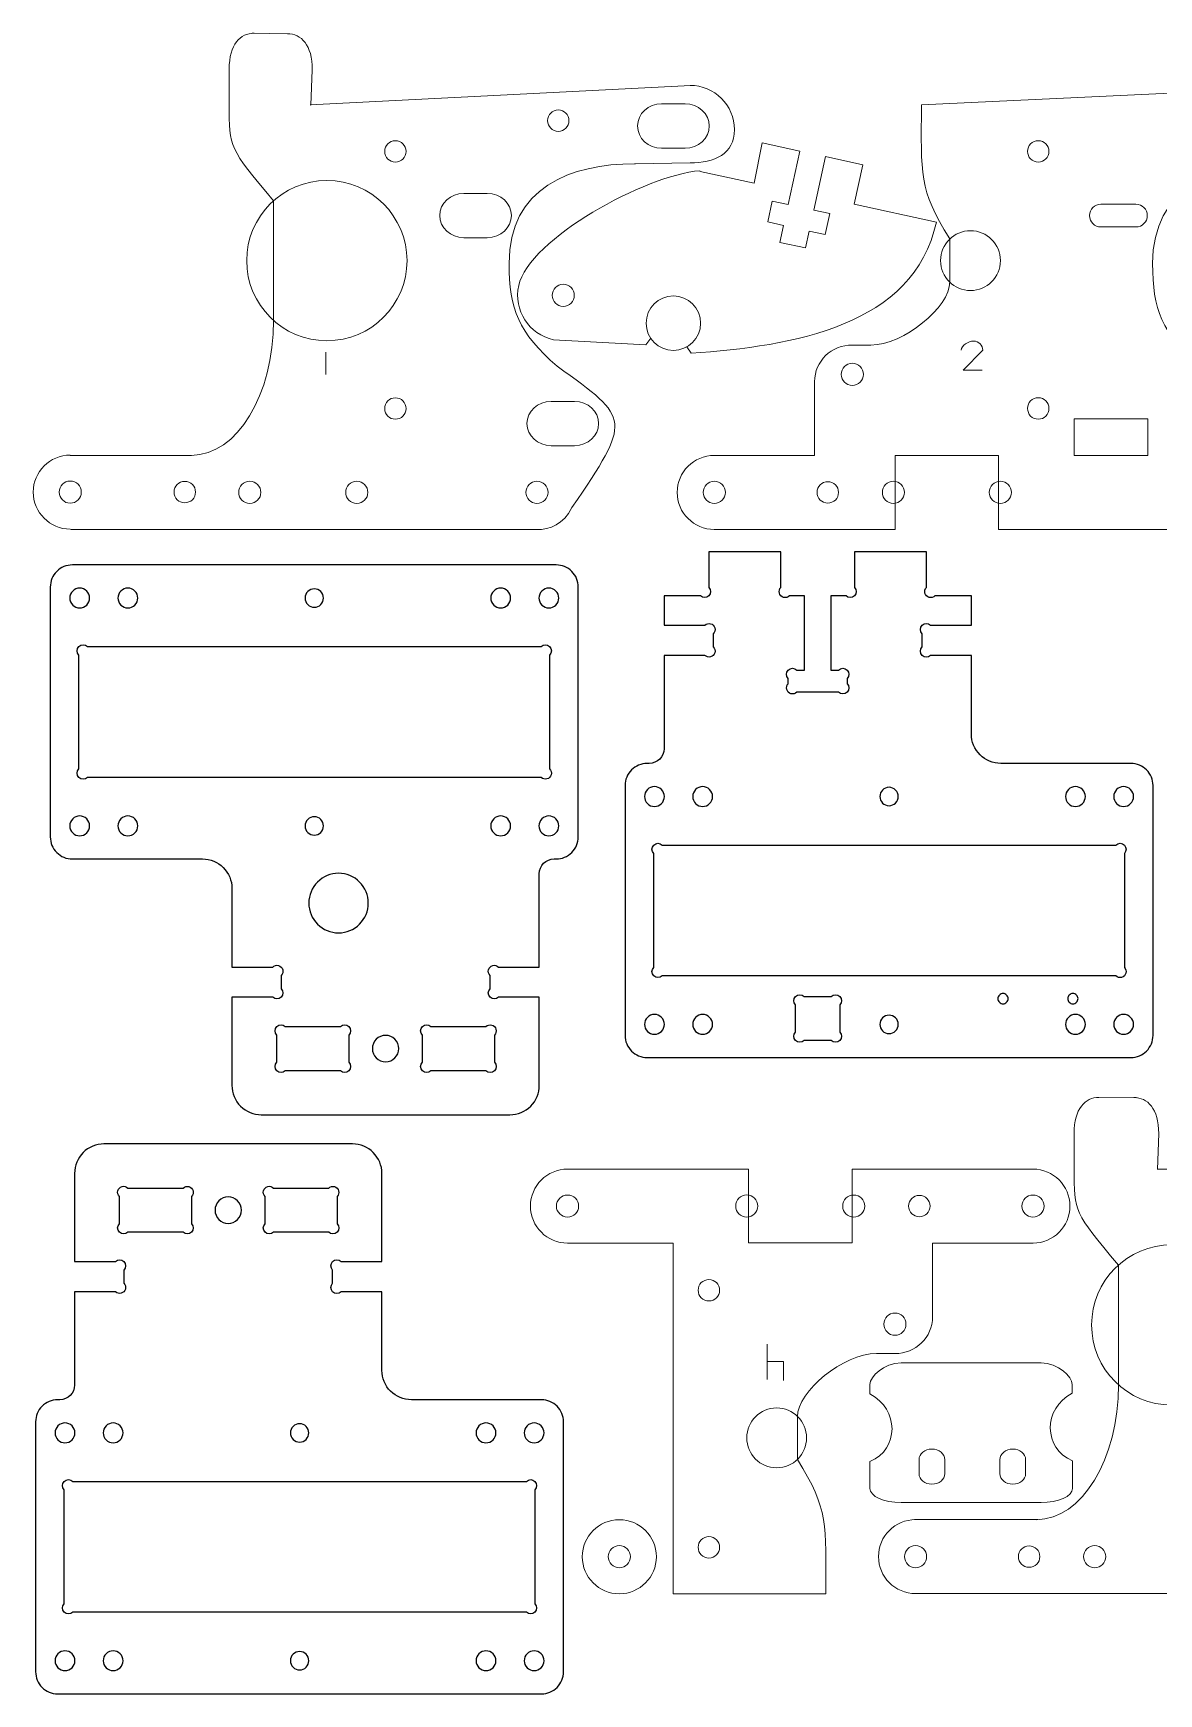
# Model space of a CAD drawing. Header units: inches. Extents: x -63 to 170, y -52 to 174.
# Drawn here: x -62.7 to 90.4, y -52.3 to 173.6 of the extents above; entities that cross this region are included whole.
import ezdxf

# ---------------------------------------------------------------- set-up
doc = ezdxf.new("R2010")
doc.units = ezdxf.units.IN
doc.header["$MEASUREMENT"] = 0
doc.layers.add('LAYER_1', color=18, linetype='Continuous')

# ---------------------------------------------------------------- blocks, each defined once
blk = doc.blocks.new('block 8')
at = {"color": 7, "lineweight": 9, "true_color": 0xffffff}
blk.add_open_spline([(9.42, 136.47), (8.59, 136.47), (7.92, 137.15), (7.92, 137.98), (7.92, 138.81), (8.59, 139.49), (9.42, 139.49), (10.26, 139.49), (10.93, 138.81), (10.93, 137.98), (10.93, 137.15), (10.26, 136.47), (9.42, 136.47)], degree=3, knots=[0, 0, 0, 0, 1, 1, 1, 2, 2, 2, 3, 3, 3, 4, 4, 4, 4], dxfattribs=at)
blk = doc.blocks.new('block 9')
at = {"color": 7, "lineweight": 9, "true_color": 0xffffff}
blk.add_open_spline([(28.1, 134.19), (28.1, 136.23), (26.44, 137.89), (24.4, 137.89), (22.36, 137.89), (20.7, 136.23), (20.7, 134.19), (20.7, 132.15), (22.36, 130.49), (24.4, 130.49), (26.44, 130.49), (28.1, 132.15), (28.1, 134.19)], degree=3, knots=[0, 0, 0, 0, 1, 1, 1, 2, 2, 2, 3, 3, 3, 4, 4, 4, 4], dxfattribs=at)
blk = doc.blocks.new('block 10')
at = {"color": 7, "lineweight": 9, "true_color": 0xffffff}
blk.add_open_spline([(26.24, 130.98), (26.24, 130.98), (26.81, 130.1), (26.81, 130.1), (40.71, 131.06), (57.1, 133.82), (60.17, 147.95), (60.17, 147.95), (49.01, 150.37), (49.01, 150.37), (49.01, 150.37), (50.18, 155.74), (50.18, 155.74), (50.18, 155.74), (45.08, 156.85), (45.08, 156.85), (45.08, 156.85), (43.5, 149.58), (43.5, 149.58), (43.5, 149.58), (45.67, 149.11), (45.67, 149.11), (45.67, 149.11), (45.05, 146.26), (45.05, 146.26), (45.05, 146.26), (42.88, 146.73), (42.88, 146.73), (42.88, 146.73), (42.38, 144.43), (42.38, 144.43), (42.38, 144.43), (38.9, 145.19), (38.9, 145.19), (38.9, 145.19), (39.4, 147.48), (39.4, 147.48), (39.4, 147.48), (37.23, 147.96), (37.23, 147.96), (37.23, 147.96), (37.85, 150.81), (37.85, 150.81), (37.85, 150.81), (40.02, 150.34), (40.02, 150.34), (40.02, 150.34), (41.6, 157.6), (41.6, 157.6), (41.6, 157.6), (36.5, 158.71), (36.5, 158.71), (36.5, 158.71), (35.38, 153.26), (35.38, 153.26), (35.38, 153.26), (28.05, 154.84), (28.05, 154.84), (28.05, 154.84), (28, 154.93), (28, 154.93), (20.65, 154.34), (4.76, 145.67), (3.37, 139.3), (2.64, 135.96), (4.76, 132.66), (8.11, 131.93), (8.11, 131.93), (20.67, 131.24), (20.67, 131.24), (20.67, 131.24), (21.32, 132.15), (21.32, 132.15)], degree=3, knots=[0, 0, 0, 0, 1, 1, 1, 2, 2, 2, 3, 3, 3, 4, 4, 4, 5, 5, 5, 6, 6, 6, 7, 7, 7, 8, 8, 8, 9, 9, 9, 10, 10, 10, 11, 11, 11, 12, 12, 12, 13, 13, 13, 14, 14, 14, 15, 15, 15, 16, 16, 16, 17, 17, 17, 18, 18, 18, 19, 19, 19, 20, 20, 20, 21, 21, 21, 22, 22, 22, 23, 23, 23, 24, 24, 24, 24], dxfattribs=at)
blk = doc.blocks.new('block 14')
at = {"color": 7, "lineweight": 9, "true_color": 0xffffff}
blk.add_open_spline([(212.14, 157.35), (211.31, 157.35), (210.64, 158.02), (210.64, 158.86), (210.64, 159.69), (211.31, 160.36), (212.14, 160.36), (212.98, 160.36), (213.65, 159.69), (213.65, 158.86), (213.65, 158.02), (212.98, 157.35), (212.14, 157.35)], degree=3, knots=[0, 0, 0, 0, 1, 1, 1, 2, 2, 2, 3, 3, 3, 4, 4, 4, 4], dxfattribs=at)
blk = doc.blocks.new('block 15')
at = {"color": 7, "lineweight": 9, "true_color": 0xffffff}
blk.add_open_spline([(238.02, 158.86), (238.02, 159.69), (237.34, 160.36), (236.51, 160.36), (235.68, 160.36), (235, 159.69), (235, 158.86), (235, 158.02), (235.68, 157.35), (236.51, 157.35), (237.34, 157.35), (238.02, 158.02), (238.02, 158.86)], degree=3, knots=[0, 0, 0, 0, 1, 1, 1, 2, 2, 2, 3, 3, 3, 4, 4, 4, 4], dxfattribs=at)
blk = doc.blocks.new('block 16')
at = {"color": 7, "lineweight": 9, "true_color": 0xffffff}
blk.add_open_spline([(174.73, 158.86), (174.73, 159.69), (174.05, 160.36), (173.22, 160.36), (172.39, 160.36), (171.71, 159.69), (171.71, 158.86), (171.71, 158.02), (172.39, 157.35), (173.22, 157.35), (174.05, 157.35), (174.73, 158.02), (174.73, 158.86)], degree=3, knots=[0, 0, 0, 0, 1, 1, 1, 2, 2, 2, 3, 3, 3, 4, 4, 4, 4], dxfattribs=at)
blk = doc.blocks.new('block 17')
at = {"color": 7, "lineweight": 9, "true_color": 0xffffff}
blk.add_open_spline([(219.24, 142.8), (219.24, 143.63), (218.57, 144.31), (217.74, 144.31), (216.91, 144.31), (216.23, 143.63), (216.23, 142.8), (216.23, 141.97), (216.91, 141.29), (217.74, 141.29), (218.57, 141.29), (219.24, 141.97), (219.24, 142.8)], degree=3, knots=[0, 0, 0, 0, 1, 1, 1, 2, 2, 2, 3, 3, 3, 4, 4, 4, 4], dxfattribs=at)
blk = doc.blocks.new('block 18')
at = {"color": 7, "lineweight": 9, "true_color": 0xffffff}
blk.add_open_spline([(193.9, 147.41), (193.9, 148.22), (193.25, 148.87), (192.44, 148.87), (191.64, 148.87), (190.98, 148.22), (190.98, 147.41), (190.98, 146.61), (191.64, 145.96), (192.44, 145.96), (193.25, 145.96), (193.9, 146.61), (193.9, 147.41)], degree=3, knots=[0, 0, 0, 0, 1, 1, 1, 2, 2, 2, 3, 3, 3, 4, 4, 4, 4], dxfattribs=at)
blk = doc.blocks.new('block 19')
at = {"color": 7, "lineweight": 9, "true_color": 0xffffff}
blk.add_open_spline([(193.9, 112.44), (193.9, 113.24), (193.25, 113.89), (192.44, 113.89), (191.64, 113.89), (190.98, 113.24), (190.98, 112.44), (190.98, 111.63), (191.64, 110.98), (192.44, 110.98), (193.25, 110.98), (193.9, 111.63), (193.9, 112.44)], degree=3, knots=[0, 0, 0, 0, 1, 1, 1, 2, 2, 2, 3, 3, 3, 4, 4, 4, 4], dxfattribs=at)
blk = doc.blocks.new('block 20')
at = {"color": 7, "lineweight": 9, "true_color": 0xffffff}
blk.add_open_spline([(199.1, 158.86), (199.1, 159.69), (198.43, 160.37), (197.6, 160.37), (196.76, 160.37), (196.09, 159.69), (196.09, 158.86), (196.09, 158.03), (196.76, 157.35), (197.6, 157.35), (198.43, 157.35), (199.1, 158.03), (199.1, 158.86)], degree=3, knots=[0, 0, 0, 0, 1, 1, 1, 2, 2, 2, 3, 3, 3, 4, 4, 4, 4], dxfattribs=at)
blk = doc.blocks.new('block 21')
at = {"color": 7, "lineweight": 9, "true_color": 0xffffff}
blk.add_open_spline([(222.52, 158.86), (222.52, 159.66), (221.87, 160.31), (221.06, 160.31), (220.26, 160.31), (219.61, 159.66), (219.61, 158.86), (219.61, 158.05), (220.26, 157.4), (221.06, 157.4), (221.87, 157.4), (222.52, 158.05), (222.52, 158.86)], degree=3, knots=[0, 0, 0, 0, 1, 1, 1, 2, 2, 2, 3, 3, 3, 4, 4, 4, 4], dxfattribs=at)
blk = doc.blocks.new('block 22')
at = {"color": 7, "lineweight": 9, "true_color": 0xffffff}
blk.add_open_spline([(205.73, 127.33), (205.73, 129.58), (203.91, 131.4), (201.66, 131.4), (199.41, 131.4), (197.59, 129.58), (197.59, 127.33), (197.59, 125.08), (199.41, 123.26), (201.66, 123.26), (203.91, 123.26), (205.73, 125.08), (205.73, 127.33)], degree=3, knots=[0, 0, 0, 0, 1, 1, 1, 2, 2, 2, 3, 3, 3, 4, 4, 4, 4], dxfattribs=at)
blk = doc.blocks.new('block 23')
at = {"color": 7, "lineweight": 9, "true_color": 0xffffff}
blk.add_lwpolyline([(202.59, 135.14), (202.59, 137.72)], dxfattribs=at)
blk = doc.blocks.new('block 24')
at = {"color": 7, "lineweight": 9, "true_color": 0xffffff}
blk.add_lwpolyline([(202.59, 137.72), (200.35, 137.72)], dxfattribs=at)
blk = doc.blocks.new('block 25')
at = {"color": 7, "lineweight": 9, "true_color": 0xffffff}
blk.add_lwpolyline([(200.35, 135.26), (200.35, 140.08)], dxfattribs=at)
blk = doc.blocks.new('block 26')
at = {"color": 7, "lineweight": 9, "true_color": 0xffffff}
blk.add_open_spline([(208.34, 106.13), (208.34, 115.6), (208.76, 117.55), (204.47, 124.38), (204.47, 124.38), (204.47, 130.21), (204.47, 130.21), (204.47, 133.65), (210.75, 138.8), (215.22, 138.8), (215.22, 138.8), (217.74, 138.8), (217.74, 138.8), (220.57, 138.8), (222.86, 140.97), (222.86, 143.8), (222.86, 143.8), (222.86, 143.8), (222.86, 143.8), (222.86, 143.8), (222.86, 153.83), (222.86, 153.83), (222.86, 153.83), (236.52, 153.83), (236.52, 153.83), (236.52, 153.83), (236.51, 153.82), (236.51, 153.82), (239.29, 153.82), (241.54, 156.08), (241.54, 158.86), (241.54, 161.64), (239.29, 163.89), (236.51, 163.89), (236.51, 163.89), (236.51, 163.9), (236.51, 163.9), (236.51, 163.9), (236.51, 163.9), (236.51, 163.9), (236.51, 163.9), (211.91, 163.9), (211.91, 163.9), (211.91, 163.9), (211.91, 153.86), (211.91, 153.86), (211.91, 153.86), (197.84, 153.86), (197.84, 153.86), (197.84, 153.86), (197.84, 163.9), (197.84, 163.9), (197.84, 163.9), (197.84, 163.89), (197.84, 163.89), (197.84, 163.89), (173.22, 163.89), (173.22, 163.89), (173.22, 163.89), (173.17, 163.9), (173.17, 163.9), (173.17, 163.9), (173.22, 163.89), (173.22, 163.89), (170.44, 163.89), (168.18, 161.64), (168.18, 158.86), (168.18, 156.08), (170.44, 153.82), (173.22, 153.82), (173.22, 153.82), (173.22, 153.83), (173.22, 153.83), (173.22, 153.83), (187.6, 153.83), (187.6, 153.83), (187.6, 153.83), (187.6, 106.13), (187.6, 106.13), (187.6, 106.13), (203.27, 106.13), (203.27, 106.13), (203.27, 106.13), (208.34, 106.13), (208.34, 106.13)], degree=3, knots=[0, 0, 0, 0, 1, 1, 1, 2, 2, 2, 3, 3, 3, 4, 4, 4, 5, 5, 5, 6, 6, 6, 7, 7, 7, 8, 8, 8, 9, 9, 9, 10, 10, 10, 11, 11, 11, 12, 12, 12, 13, 13, 13, 14, 14, 14, 15, 15, 15, 16, 16, 16, 17, 17, 17, 18, 18, 18, 19, 19, 19, 20, 20, 20, 21, 21, 21, 22, 22, 22, 23, 23, 23, 24, 24, 24, 25, 25, 25, 26, 26, 26, 27, 27, 27, 28, 28, 28, 28], dxfattribs=at)
blk = doc.blocks.new('block 27')
at = {"color": 7, "lineweight": 9, "true_color": 0xffffff}
blk.add_open_spline([(224.52, 122.47), (224.52, 121.67), (223.74, 121.03), (222.77, 121.03), (221.8, 121.03), (221.02, 121.67), (221.02, 122.47), (221.02, 122.47), (221.02, 124.36), (221.02, 124.36), (221.02, 125.16), (221.8, 125.8), (222.77, 125.8), (223.74, 125.8), (224.52, 125.16), (224.52, 124.36), (224.52, 124.36), (224.52, 122.47), (224.52, 122.47)], degree=3, knots=[0, 0, 0, 0, 1, 1, 1, 2, 2, 2, 3, 3, 3, 4, 4, 4, 5, 5, 5, 6, 6, 6, 6], dxfattribs=at)
blk = doc.blocks.new('block 28')
at = {"color": 7, "lineweight": 9, "true_color": 0xffffff}
blk.add_open_spline([(235.52, 124.36), (235.52, 125.16), (234.74, 125.8), (233.77, 125.8), (232.8, 125.8), (232.02, 125.16), (232.02, 124.36), (232.02, 124.36), (232.02, 122.47), (232.02, 122.47), (232.02, 121.67), (232.8, 121.03), (233.77, 121.03), (234.74, 121.03), (235.52, 121.67), (235.52, 122.47), (235.52, 122.47), (235.52, 124.36), (235.52, 124.36)], degree=3, knots=[0, 0, 0, 0, 1, 1, 1, 2, 2, 2, 3, 3, 3, 4, 4, 4, 5, 5, 5, 6, 6, 6, 6], dxfattribs=at)
blk = doc.blocks.new('block 29')
at = {"color": 7, "lineweight": 9, "true_color": 0xffffff}
blk.add_open_spline([(214.34, 134.6), (214.34, 134.6), (214.34, 133.32), (214.34, 133.32), (218.34, 131.2), (218.35, 125.78), (214.34, 124.11), (214.34, 124.11), (214.34, 120.45), (214.34, 120.45), (214.34, 119.39), (216.24, 118.52), (218.58, 118.52), (218.58, 118.52), (237.61, 118.52), (237.61, 118.52), (239.95, 118.52), (241.9, 119.39), (241.9, 120.45), (241.9, 120.45), (241.9, 124.2), (241.9, 124.2), (237.89, 125.87), (237.85, 131.3), (241.84, 133.41), (241.84, 133.41), (241.84, 134.6), (241.84, 134.6), (241.84, 135.66), (239.95, 137.52), (237.61, 137.52), (237.61, 137.52), (218.58, 137.52), (218.58, 137.52), (216.24, 137.52), (214.34, 135.66), (214.34, 134.6)], degree=3, knots=[0, 0, 0, 0, 1, 1, 1, 2, 2, 2, 3, 3, 3, 4, 4, 4, 5, 5, 5, 6, 6, 6, 7, 7, 7, 8, 8, 8, 9, 9, 9, 10, 10, 10, 11, 11, 11, 12, 12, 12, 12], dxfattribs=at)
blk = doc.blocks.new('block 38')
at = {"color": 7, "lineweight": 9, "true_color": 0xffffff}
blk.add_open_spline([(180.27, 109.66), (179.43, 109.66), (178.76, 110.34), (178.76, 111.17), (178.76, 112), (179.43, 112.68), (180.27, 112.68), (181.1, 112.68), (181.77, 112), (181.77, 111.17), (181.77, 110.34), (181.1, 109.66), (180.27, 109.66)], degree=3, knots=[0, 0, 0, 0, 1, 1, 1, 2, 2, 2, 3, 3, 3, 4, 4, 4, 4], dxfattribs=at)
blk = doc.blocks.new('block 39')
at = {"color": 7, "lineweight": 9, "true_color": 0xffffff}
blk.add_open_spline([(185.3, 111.16), (185.3, 113.94), (183.05, 116.19), (180.26, 116.19), (177.48, 116.19), (175.23, 113.94), (175.23, 111.16), (175.23, 108.38), (177.48, 106.12), (180.26, 106.12), (183.05, 106.12), (185.3, 108.38), (185.3, 111.16)], degree=3, knots=[0, 0, 0, 0, 1, 1, 1, 2, 2, 2, 3, 3, 3, 4, 4, 4, 4], dxfattribs=at)
blk = doc.blocks.new('block 47')
at = {"color": 7, "lineweight": 9, "true_color": 0xffffff}
blk.add_open_spline([(64.81, 138.63), (62.56, 138.63), (60.74, 140.45), (60.74, 142.7), (60.74, 144.95), (62.56, 146.77), (64.81, 146.77), (67.05, 146.77), (68.88, 144.95), (68.88, 142.7), (68.88, 140.45), (67.05, 138.63), (64.81, 138.63)], degree=3, knots=[0, 0, 0, 0, 1, 1, 1, 2, 2, 2, 3, 3, 3, 4, 4, 4, 4], dxfattribs=at)
blk = doc.blocks.new('block 49')
at = {"color": 7, "lineweight": 9, "true_color": 0xffffff}
blk.add_open_spline([(88.85, 148.83), (88.85, 149.68), (88.16, 150.37), (87.31, 150.37), (87.31, 150.37), (82.54, 150.37), (82.54, 150.37), (81.69, 150.37), (81.01, 149.68), (81.01, 148.83), (81.01, 147.97), (81.69, 147.28), (82.54, 147.28), (82.54, 147.28), (87.31, 147.28), (87.31, 147.28), (88.16, 147.28), (88.85, 147.97), (88.85, 148.83)], degree=3, knots=[0, 0, 0, 0, 1, 1, 1, 2, 2, 2, 3, 3, 3, 4, 4, 4, 5, 5, 5, 6, 6, 6, 6], dxfattribs=at)
blk = doc.blocks.new('block 51')
at = {"color": 7, "lineweight": 9, "true_color": 0xffffff}
blk.add_open_spline([(55.83, 111.17), (55.83, 112), (55.16, 112.68), (54.32, 112.68), (53.49, 112.68), (52.82, 112), (52.82, 111.17), (52.82, 110.34), (53.49, 109.66), (54.32, 109.66), (55.16, 109.66), (55.83, 110.34), (55.83, 111.17)], degree=3, knots=[0, 0, 0, 0, 1, 1, 1, 2, 2, 2, 3, 3, 3, 4, 4, 4, 4], dxfattribs=at)
blk = doc.blocks.new('block 52')
at = {"color": 7, "lineweight": 9, "true_color": 0xffffff}
blk.add_open_spline([(31.47, 111.17), (31.47, 112), (30.79, 112.68), (29.96, 112.68), (29.13, 112.68), (28.45, 112), (28.45, 111.17), (28.45, 110.34), (29.13, 109.66), (29.96, 109.66), (30.79, 109.66), (31.47, 110.34), (31.47, 111.17)], degree=3, knots=[0, 0, 0, 0, 1, 1, 1, 2, 2, 2, 3, 3, 3, 4, 4, 4, 4], dxfattribs=at)
blk = doc.blocks.new('block 54')
at = {"color": 7, "lineweight": 9, "true_color": 0xffffff}
blk.add_open_spline([(50.24, 127.22), (50.24, 128.06), (49.56, 128.73), (48.73, 128.73), (47.9, 128.73), (47.22, 128.06), (47.22, 127.22), (47.22, 126.39), (47.9, 125.72), (48.73, 125.72), (49.56, 125.72), (50.24, 126.39), (50.24, 127.22)], degree=3, knots=[0, 0, 0, 0, 1, 1, 1, 2, 2, 2, 3, 3, 3, 4, 4, 4, 4], dxfattribs=at)
blk = doc.blocks.new('block 55')
at = {"color": 7, "lineweight": 9, "true_color": 0xffffff}
blk.add_open_spline([(75.47, 122.59), (75.47, 123.39), (74.82, 124.05), (74.01, 124.05), (73.21, 124.05), (72.56, 123.39), (72.56, 122.59), (72.56, 121.78), (73.21, 121.13), (74.01, 121.13), (74.82, 121.13), (75.47, 121.78), (75.47, 122.59)], degree=3, knots=[0, 0, 0, 0, 1, 1, 1, 2, 2, 2, 3, 3, 3, 4, 4, 4, 4], dxfattribs=at)
blk = doc.blocks.new('block 56')
at = {"color": 7, "lineweight": 9, "true_color": 0xffffff}
blk.add_open_spline([(75.47, 157.56), (75.47, 158.37), (74.82, 159.02), (74.01, 159.02), (73.21, 159.02), (72.56, 158.37), (72.56, 157.56), (72.56, 156.76), (73.21, 156.11), (74.01, 156.11), (74.82, 156.11), (75.47, 156.76), (75.47, 157.56)], degree=3, knots=[0, 0, 0, 0, 1, 1, 1, 2, 2, 2, 3, 3, 3, 4, 4, 4, 4], dxfattribs=at)
blk = doc.blocks.new('block 57')
at = {"color": 7, "lineweight": 9, "true_color": 0xffffff}
blk.add_lwpolyline([(88.94, 121.2), (78.89, 121.2), (78.89, 116.18), (88.94, 116.18), (88.94, 121.2)], dxfattribs=at)
blk = doc.blocks.new('block 58')
at = {"color": 7, "lineweight": 9, "true_color": 0xffffff}
blk.add_open_spline([(70.38, 111.17), (70.38, 112), (69.7, 112.68), (68.87, 112.68), (68.04, 112.68), (67.36, 112), (67.36, 111.17), (67.36, 110.34), (68.04, 109.66), (68.87, 109.66), (69.7, 109.66), (70.38, 110.34), (70.38, 111.17)], degree=3, knots=[0, 0, 0, 0, 1, 1, 1, 2, 2, 2, 3, 3, 3, 4, 4, 4, 4], dxfattribs=at)
blk = doc.blocks.new('block 59')
at = {"color": 7, "lineweight": 9, "true_color": 0xffffff}
blk.add_open_spline([(46.86, 111.17), (46.86, 111.97), (46.21, 112.62), (45.41, 112.62), (44.6, 112.62), (43.95, 111.97), (43.95, 111.17), (43.95, 110.36), (44.6, 109.71), (45.41, 109.71), (46.21, 109.71), (46.86, 110.36), (46.86, 111.17)], degree=3, knots=[0, 0, 0, 0, 1, 1, 1, 2, 2, 2, 3, 3, 3, 4, 4, 4, 4], dxfattribs=at)
blk = doc.blocks.new('block 61')
at = {"color": 7, "lineweight": 9, "true_color": 0xffffff}
blk.add_open_spline([(66.48, 130.5), (66.48, 131.19), (65.92, 131.75), (65.23, 131.75), (64.55, 131.75), (63.54, 131.19), (63.54, 130.5)], degree=3, knots=[0, 0, 0, 0, 1, 1, 1, 2, 2, 2, 2], dxfattribs=at)
blk = doc.blocks.new('block 62')
at = {"color": 7, "lineweight": 9, "true_color": 0xffffff}
blk.add_lwpolyline([(66.48, 130.5), (63.8, 127.82)], dxfattribs=at)
blk = doc.blocks.new('block 63')
at = {"color": 7, "lineweight": 9, "true_color": 0xffffff}
blk.add_lwpolyline([(63.8, 127.82), (66.41, 127.82)], dxfattribs=at)
blk = doc.blocks.new('block 64')
at = {"color": 7, "lineweight": 9, "true_color": 0xffffff}
blk.add_open_spline([(98.03, 109.08), (106.12, 121.08), (106.12, 121.08), (96.03, 128.31), (90.81, 132.85), (89.57, 136.1), (89.57, 142.3), (89.57, 152.64), (97.99, 155.86), (106.65, 155.86), (106.65, 155.86), (106.75, 155.86), (106.75, 155.86), (106.75, 155.86), (114.19, 155.99), (114.19, 155.99), (117.52, 155.99), (120.22, 157.18), (120.22, 160.51), (120.22, 163.84), (117.52, 166.54), (114.19, 166.54), (114.19, 166.54), (58.13, 163.9), (58.13, 163.9), (58.13, 154.43), (57.71, 152.47), (62, 145.65), (62, 145.65), (62, 139.81), (62, 139.81), (62, 136.38), (55.72, 131.22), (51.25, 131.22), (51.25, 131.22), (48.73, 131.22), (48.73, 131.22), (45.9, 131.22), (43.61, 129.05), (43.61, 126.22), (43.61, 126.22), (43.61, 116.19), (43.61, 116.19), (43.61, 116.19), (29.57, 116.19), (29.57, 116.19), (29.57, 116.19), (29.96, 116.2), (29.96, 116.2), (27.18, 116.2), (24.92, 113.95), (24.92, 111.17), (24.92, 108.39), (27.18, 106.13), (29.96, 106.13), (29.96, 106.13), (30, 106.12), (30, 106.12), (30, 106.12), (54.56, 106.12), (54.56, 106.12), (54.56, 106.12), (54.56, 116.17), (54.56, 116.17), (54.56, 116.17), (68.62, 116.17), (68.62, 116.17), (68.62, 116.17), (68.62, 106.12), (68.62, 106.12), (68.62, 106.12), (93.28, 106.12), (93.28, 106.12), (95.19, 106.12), (96.87, 106.81), (98.03, 109.08)], degree=3, knots=[0, 0, 0, 0, 1, 1, 1, 2, 2, 2, 3, 3, 3, 4, 4, 4, 5, 5, 5, 6, 6, 6, 7, 7, 7, 8, 8, 8, 9, 9, 9, 10, 10, 10, 11, 11, 11, 12, 12, 12, 13, 13, 13, 14, 14, 14, 15, 15, 15, 16, 16, 16, 17, 17, 17, 18, 18, 18, 19, 19, 19, 20, 20, 20, 21, 21, 21, 22, 22, 22, 23, 23, 23, 24, 24, 24, 25, 25, 25, 25], dxfattribs=at)
blk = doc.blocks.new('block 65')
at = {"color": 7, "lineweight": 9, "true_color": 0xffffff}
blk.add_open_spline([(220.54, 109.67), (219.71, 109.67), (219.04, 110.35), (219.04, 111.18), (219.04, 112.01), (219.71, 112.69), (220.54, 112.69), (221.38, 112.69), (222.05, 112.01), (222.05, 111.18), (222.05, 110.35), (221.38, 109.67), (220.54, 109.67)], degree=3, knots=[0, 0, 0, 0, 1, 1, 1, 2, 2, 2, 3, 3, 3, 4, 4, 4, 4], dxfattribs=at)
blk = doc.blocks.new('block 67')
at = {"color": 7, "lineweight": 9, "true_color": 0xffffff}
blk.add_open_spline([(266.29, 142.7), (266.29, 148.72), (261.41, 153.6), (255.39, 153.6), (249.37, 153.6), (244.49, 148.72), (244.49, 142.7), (244.49, 136.68), (249.37, 131.8), (255.39, 131.8), (261.41, 131.8), (266.29, 136.68), (266.29, 142.7)], degree=3, knots=[0, 0, 0, 0, 1, 1, 1, 2, 2, 2, 3, 3, 3, 4, 4, 4, 4], dxfattribs=at)
blk = doc.blocks.new('block 70')
at = {"color": 7, "lineweight": 9, "true_color": 0xffffff}
blk.add_open_spline([(237.45, 111.18), (237.45, 111.98), (236.79, 112.64), (235.99, 112.64), (235.19, 112.64), (234.53, 111.98), (234.53, 111.18), (234.53, 110.38), (235.19, 109.72), (235.99, 109.72), (236.79, 109.72), (237.45, 110.38), (237.45, 111.18)], degree=3, knots=[0, 0, 0, 0, 1, 1, 1, 2, 2, 2, 3, 3, 3, 4, 4, 4, 4], dxfattribs=at)
blk = doc.blocks.new('block 71')
at = {"color": 7, "lineweight": 9, "true_color": 0xffffff}
blk.add_open_spline([(246.41, 111.17), (246.41, 112), (245.74, 112.68), (244.91, 112.68), (244.08, 112.68), (243.4, 112), (243.4, 111.17), (243.4, 110.34), (244.08, 109.66), (244.91, 109.66), (245.74, 109.66), (246.41, 110.34), (246.41, 111.17)], degree=3, knots=[0, 0, 0, 0, 1, 1, 1, 2, 2, 2, 3, 3, 3, 4, 4, 4, 4], dxfattribs=at)
blk = doc.blocks.new('block 76')
at = {"color": 7, "lineweight": 9, "true_color": 0xffffff}
blk.add_open_spline([(236.99, 116.2), (236.99, 116.2), (237.19, 116.21), (237.19, 116.21), (237.19, 116.21), (220.39, 116.21), (220.39, 116.21), (220.39, 116.21), (220.54, 116.21), (220.54, 116.21), (217.76, 116.21), (215.51, 113.96), (215.51, 111.18), (215.51, 108.4), (217.76, 106.15), (220.54, 106.15), (220.54, 106.15), (220.58, 106.14), (220.58, 106.14), (220.58, 106.14), (283.89, 106.14), (283.89, 106.14), (283.89, 106.14), (283.83, 106.15), (283.83, 106.15), (286.62, 106.15), (288.87, 108.4), (288.87, 111.18), (288.87, 113.96), (286.62, 116.22), (283.83, 116.22), (283.83, 116.22), (283.74, 116.21), (283.74, 116.21), (283.74, 116.21), (280.74, 116.21), (280.74, 116.21), (280.74, 116.21), (280.73, 116.2), (280.73, 116.2), (274.57, 116.2), (269.46, 124.41), (269.46, 134.56), (269.46, 134.56), (269.46, 134.58), (269.46, 134.58), (269.46, 134.58), (269.46, 163.9), (269.46, 163.9), (269.46, 163.9), (253.45, 163.9), (253.45, 163.9), (253.45, 163.9), (253.45, 163.84), (253.45, 163.84), (253.45, 163.84), (253.61, 168.73), (253.61, 168.73), (253.61, 172.13), (252.09, 173.63), (250.22, 173.63), (250.22, 173.63), (250.57, 173.61), (250.57, 173.61), (250.57, 173.61), (245.49, 173.64), (245.49, 173.64), (243.62, 173.64), (242.1, 172.14), (242.1, 168.74), (242.1, 168.74), (242.1, 163.84), (242.1, 163.84), (242.1, 163.84), (242.1, 163.93), (242.1, 163.93), (242.1, 158.04), (242.1, 158.04), (248.14, 150.84), (248.14, 150.84), (248.14, 134.56), (248.14, 134.56), (248.14, 124.41), (243.16, 116.2), (236.99, 116.2)], degree=3, knots=[0, 0, 0, 0, 1, 1, 1, 2, 2, 2, 3, 3, 3, 4, 4, 4, 5, 5, 5, 6, 6, 6, 7, 7, 7, 8, 8, 8, 9, 9, 9, 10, 10, 10, 11, 11, 11, 12, 12, 12, 13, 13, 13, 14, 14, 14, 15, 15, 15, 16, 16, 16, 17, 17, 17, 18, 18, 18, 19, 19, 19, 20, 20, 20, 21, 21, 21, 22, 22, 22, 23, 23, 23, 24, 24, 24, 25, 25, 25, 26, 26, 26, 27, 27, 27, 28, 28, 28, 28], dxfattribs=at)
blk = doc.blocks.new('block 77')
at = {"color": 7, "lineweight": 9, "true_color": 0xffffff}
blk.add_open_spline([(-22.72, 131.81), (-28.74, 131.81), (-33.62, 136.69), (-33.62, 142.71), (-33.62, 148.73), (-28.74, 153.61), (-22.72, 153.61), (-16.7, 153.61), (-11.82, 148.73), (-11.82, 142.71), (-11.82, 136.69), (-16.7, 131.81), (-22.72, 131.81)], degree=3, knots=[0, 0, 0, 0, 1, 1, 1, 2, 2, 2, 3, 3, 3, 4, 4, 4, 4], dxfattribs=at)
blk = doc.blocks.new('block 78')
at = {"color": 7, "lineweight": 9, "true_color": 0xffffff}
blk.add_open_spline([(-11.94, 122.58), (-11.94, 123.39), (-12.59, 124.04), (-13.4, 124.04), (-14.2, 124.04), (-14.85, 123.39), (-14.85, 122.58), (-14.85, 121.78), (-14.2, 121.13), (-13.4, 121.13), (-12.59, 121.13), (-11.94, 121.78), (-11.94, 122.58)], degree=3, knots=[0, 0, 0, 0, 1, 1, 1, 2, 2, 2, 3, 3, 3, 4, 4, 4, 4], dxfattribs=at)
blk = doc.blocks.new('block 79')
at = {"color": 7, "lineweight": 9, "true_color": 0xffffff}
blk.add_open_spline([(-13.4, 156.1), (-14.2, 156.1), (-14.85, 156.75), (-14.85, 157.56), (-14.85, 158.36), (-14.2, 159.01), (-13.4, 159.01), (-12.59, 159.01), (-11.94, 158.36), (-11.94, 157.56), (-11.94, 156.75), (-12.59, 156.1), (-13.4, 156.1)], degree=3, knots=[0, 0, 0, 0, 1, 1, 1, 2, 2, 2, 3, 3, 3, 4, 4, 4, 4], dxfattribs=at)
blk = doc.blocks.new('block 80')
at = {"color": 7, "lineweight": 9, "true_color": 0xffffff}
blk.add_open_spline([(-57.62, 109.7), (-58.45, 109.7), (-59.12, 110.38), (-59.12, 111.21), (-59.12, 112.04), (-58.45, 112.72), (-57.62, 112.72), (-56.78, 112.72), (-56.11, 112.04), (-56.11, 111.21), (-56.11, 110.38), (-56.78, 109.7), (-57.62, 109.7)], degree=3, knots=[0, 0, 0, 0, 1, 1, 1, 2, 2, 2, 3, 3, 3, 4, 4, 4, 4], dxfattribs=at)
blk = doc.blocks.new('block 81')
at = {"color": 7, "lineweight": 9, "true_color": 0xffffff}
blk.add_open_spline([(5.85, 109.67), (5.02, 109.67), (4.35, 110.35), (4.35, 111.18), (4.35, 112.01), (5.02, 112.69), (5.85, 112.69), (6.68, 112.69), (7.36, 112.01), (7.36, 111.18), (7.36, 110.35), (6.68, 109.67), (5.85, 109.67)], degree=3, knots=[0, 0, 0, 0, 1, 1, 1, 2, 2, 2, 3, 3, 3, 4, 4, 4, 4], dxfattribs=at)
blk = doc.blocks.new('block 82')
at = {"color": 7, "lineweight": 9, "true_color": 0xffffff}
blk.add_open_spline([(2.38, 148.84), (2.38, 147.17), (0.91, 145.82), (-0.9, 145.82), (-0.9, 145.82), (-4.09, 145.82), (-4.09, 145.82), (-5.9, 145.82), (-7.37, 147.17), (-7.37, 148.84), (-7.37, 150.5), (-5.9, 151.85), (-4.09, 151.85), (-4.09, 151.85), (-0.9, 151.85), (-0.9, 151.85), (0.91, 151.85), (2.38, 150.5), (2.38, 148.84)], degree=3, knots=[0, 0, 0, 0, 1, 1, 1, 2, 2, 2, 3, 3, 3, 4, 4, 4, 5, 5, 5, 6, 6, 6, 6], dxfattribs=at)
blk = doc.blocks.new('block 83')
at = {"color": 7, "lineweight": 9, "true_color": 0xffffff}
blk.add_open_spline([(29.28, 161.02), (29.28, 159.35), (27.81, 158), (26, 158), (26, 158), (22.81, 158), (22.81, 158), (21, 158), (19.53, 159.35), (19.53, 161.02), (19.53, 162.68), (21, 164.03), (22.81, 164.03), (22.81, 164.03), (26, 164.03), (26, 164.03), (27.81, 164.03), (29.28, 162.68), (29.28, 161.02)], degree=3, knots=[0, 0, 0, 0, 1, 1, 1, 2, 2, 2, 3, 3, 3, 4, 4, 4, 5, 5, 5, 6, 6, 6, 6], dxfattribs=at)
blk = doc.blocks.new('block 84')
at = {"color": 7, "lineweight": 9, "true_color": 0xffffff}
blk.add_open_spline([(14.24, 120.54), (14.24, 118.87), (12.77, 117.52), (10.96, 117.52), (10.96, 117.52), (7.77, 117.52), (7.77, 117.52), (5.96, 117.52), (4.49, 118.87), (4.49, 120.54), (4.49, 122.2), (5.96, 123.55), (7.77, 123.55), (7.77, 123.55), (10.96, 123.55), (10.96, 123.55), (12.77, 123.55), (14.24, 122.2), (14.24, 120.54)], degree=3, knots=[0, 0, 0, 0, 1, 1, 1, 2, 2, 2, 3, 3, 3, 4, 4, 4, 5, 5, 5, 6, 6, 6, 6], dxfattribs=at)
blk = doc.blocks.new('block 85')
at = {"color": 7, "lineweight": 9, "true_color": 0xffffff}
blk.add_open_spline([(-42.04, 109.75), (-42.85, 109.75), (-43.5, 110.41), (-43.5, 111.21), (-43.5, 112.01), (-42.85, 112.67), (-42.04, 112.67), (-41.24, 112.67), (-40.58, 112.01), (-40.58, 111.21), (-40.58, 110.41), (-41.24, 109.75), (-42.04, 109.75)], degree=3, knots=[0, 0, 0, 0, 1, 1, 1, 2, 2, 2, 3, 3, 3, 4, 4, 4, 4], dxfattribs=at)
blk = doc.blocks.new('block 86')
at = {"color": 7, "lineweight": 9, "true_color": 0xffffff}
blk.add_open_spline([(8.75, 160.29), (7.94, 160.29), (7.29, 160.95), (7.29, 161.75), (7.29, 162.56), (7.94, 163.21), (8.75, 163.21), (9.55, 163.21), (10.2, 162.56), (10.2, 161.75), (10.2, 160.95), (9.55, 160.29), (8.75, 160.29)], degree=3, knots=[0, 0, 0, 0, 1, 1, 1, 2, 2, 2, 3, 3, 3, 4, 4, 4, 4], dxfattribs=at)
blk = doc.blocks.new('block 87')
at = {"color": 7, "lineweight": 9, "true_color": 0xffffff}
blk.add_open_spline([(-33.2, 109.67), (-34.03, 109.67), (-34.71, 110.34), (-34.71, 111.18), (-34.71, 112.01), (-34.03, 112.68), (-33.2, 112.68), (-32.37, 112.68), (-31.69, 112.01), (-31.69, 111.18), (-31.69, 110.34), (-32.37, 109.67), (-33.2, 109.67)], degree=3, knots=[0, 0, 0, 0, 1, 1, 1, 2, 2, 2, 3, 3, 3, 4, 4, 4, 4], dxfattribs=at)
blk = doc.blocks.new('block 88')
at = {"color": 7, "lineweight": 9, "true_color": 0xffffff}
blk.add_open_spline([(-18.65, 109.67), (-19.48, 109.67), (-20.16, 110.34), (-20.16, 111.18), (-20.16, 112.01), (-19.48, 112.68), (-18.65, 112.68), (-17.82, 112.68), (-17.14, 112.01), (-17.14, 111.18), (-17.14, 110.34), (-17.82, 109.67), (-18.65, 109.67)], degree=3, knots=[0, 0, 0, 0, 1, 1, 1, 2, 2, 2, 3, 3, 3, 4, 4, 4, 4], dxfattribs=at)
blk = doc.blocks.new('block 89')
at = {"color": 7, "lineweight": 9, "true_color": 0xffffff}
blk.add_lwpolyline([(-22.84, 130.26), (-22.84, 127.23)], dxfattribs=at)
blk = doc.blocks.new('block 90')
at = {"color": 7, "lineweight": 9, "true_color": 0xffffff}
blk.add_open_spline([(-41.12, 116.21), (-41.12, 116.21), (-41.11, 116.21), (-41.11, 116.21), (-41.11, 116.21), (-57.64, 116.21), (-57.64, 116.21), (-57.64, 116.21), (-57.61, 116.24), (-57.61, 116.24), (-60.4, 116.24), (-62.65, 113.99), (-62.65, 111.21), (-62.65, 108.43), (-60.4, 106.18), (-57.61, 106.18), (-57.61, 106.18), (-57.48, 106.14), (-57.48, 106.14), (-57.48, 106.14), (5.77, 106.14), (5.77, 106.14), (5.77, 106.14), (5.77, 106.11), (5.77, 106.11), (7.68, 106.11), (9.44, 106.84), (10.61, 109.1), (18.7, 121.1), (18.7, 121.1), (8.6, 128.34), (3.38, 132.87), (2.05, 136.11), (2.05, 142.31), (2.05, 152.65), (10.46, 155.87), (19.13, 155.87), (19.13, 155.87), (19.23, 155.87), (19.23, 155.87), (19.23, 155.87), (26.67, 155.99), (26.67, 155.99), (30, 155.99), (32.7, 157.19), (32.7, 160.52), (32.7, 163.85), (30, 166.54), (26.67, 166.54), (26.67, 166.54), (26.76, 166.54), (26.76, 166.54), (26.76, 166.54), (-24.98, 163.91), (-24.98, 163.91), (-24.98, 163.91), (-24.9, 163.84), (-24.9, 163.84), (-24.9, 163.84), (-24.7, 168.66), (-24.7, 168.66), (-24.7, 172.06), (-26.21, 173.56), (-28.08, 173.56), (-28.08, 173.56), (-32.87, 173.63), (-32.87, 173.63), (-32.87, 173.63), (-32.62, 173.64), (-32.62, 173.64), (-34.49, 173.64), (-36, 172.14), (-36, 168.74), (-36, 168.74), (-36, 163.84), (-36, 163.84), (-36, 163.84), (-36.01, 163.93), (-36.01, 163.93), (-36.01, 158.05), (-36.01, 158.05), (-29.96, 150.85), (-29.96, 150.85), (-29.96, 134.57), (-29.96, 134.57), (-29.96, 124.42), (-34.95, 116.21), (-41.12, 116.21)], degree=3, knots=[0, 0, 0, 0, 1, 1, 1, 2, 2, 2, 3, 3, 3, 4, 4, 4, 5, 5, 5, 6, 6, 6, 7, 7, 7, 8, 8, 8, 9, 9, 9, 10, 10, 10, 11, 11, 11, 12, 12, 12, 13, 13, 13, 14, 14, 14, 15, 15, 15, 16, 16, 16, 17, 17, 17, 18, 18, 18, 19, 19, 19, 20, 20, 20, 21, 21, 21, 22, 22, 22, 23, 23, 23, 24, 24, 24, 25, 25, 25, 26, 26, 26, 27, 27, 27, 28, 28, 28, 29, 29, 29, 29], dxfattribs=at)

msp = doc.modelspace()

# ---------------------------------------------------------------- linework, layer by layer
at = {"layer": 'LAYER_1', "color": 0}
for points in [[(89.63, 37.3), (89.63, 71.3, 0.414214), (86.63, 74.3), (68.93, 74.3, -0.414214), (64.93, 78.3), (64.93, 89), (59.38, 89, -1), (58.23, 90.15), (58.23, 91.95, -1), (59.38, 93.1), (64.93, 93.1), (64.93, 97.1), (59.98, 97.1, -1), (58.83, 98.25), (58.83, 103.1), (49.03, 103.1), (49.03, 98.25, -1), (47.88, 97.1), (45.83, 97.1), (45.83, 87), (46.88, 87, -1), (48.03, 85.85), (48.03, 85.15, -1), (46.88, 84), (41.18, 84, -1), (40.03, 85.15), (40.03, 85.85, -1), (41.18, 87), (42.23, 87), (42.23, 97.1), (40.18, 97.1, -1), (39.03, 98.25), (39.03, 103.1), (29.23, 103.1), (29.23, 98.25, -1), (28.08, 97.1), (23.13, 97.1), (23.13, 93.1), (28.68, 93.1, -1), (29.83, 91.95), (29.83, 90.15, -1), (28.68, 89), (23.13, 89), (23.13, 76.3, -0.414214), (21.13, 74.3), (20.83, 74.3, 0.414214), (17.83, 71.3), (17.83, 37.3, 0.414214), (20.83, 34.3), (86.63, 34.3, 0.414214)], [(-60.33, 98.3), (-60.33, 64.3, 0.414214), (-57.33, 61.3), (-39.63, 61.3, -0.414214), (-35.63, 57.3), (-35.63, 46.6), (-30.08, 46.6, -1), (-28.93, 45.45), (-28.93, 43.65, -1), (-30.08, 42.5), (-35.63, 42.5), (-35.63, 30.5, 0.414214), (-31.63, 26.5), (2.17, 26.5, 0.414214), (6.17, 30.5), (6.17, 42.5), (0.62, 42.5, -1), (-0.53, 43.65), (-0.53, 45.45, -1), (0.62, 46.6), (6.17, 46.6), (6.17, 59.3, -0.414214), (8.17, 61.3), (8.47, 61.3, 0.414214), (11.47, 64.3), (11.47, 98.3, 0.414214), (8.47, 101.3), (-57.33, 101.3, 0.414214)], [(-54.98, 96.8, 0.414214), (-56.33, 98.15, 0.414214), (-57.68, 96.8, 0.414214), (-56.33, 95.45, 0.414214)], [(-48.43, 96.8, 0.414214), (-49.78, 98.15, 0.414214), (-51.13, 96.8, 0.414214), (-49.78, 95.45, 0.414214)], [(-23.18, 96.8, 0.414214), (-24.43, 98.05, 0.414214), (-25.68, 96.8, 0.414214), (-24.43, 95.55, 0.414214)], [(2.27, 96.8, 0.414214), (0.92, 98.15, 0.414214), (-0.43, 96.8, 0.414214), (0.92, 95.45, 0.414214)], [(8.82, 96.8, 0.414214), (7.47, 98.15, 0.414214), (6.12, 96.8, 0.414214), (7.47, 95.45, 0.414214)], [(6.42, 72.4), (-55.28, 72.4, -1), (-56.43, 73.55), (-56.43, 89.05, -1), (-55.28, 90.2), (6.42, 90.2, -1), (7.57, 89.05), (7.57, 73.55, -1)], [(20.48, 69.8, 0.414214), (21.83, 68.45, 0.414214), (23.18, 69.8, 0.414214), (21.83, 71.15, 0.414214)], [(27.03, 69.8, 0.414214), (28.38, 68.45, 0.414214), (29.73, 69.8, 0.414214), (28.38, 71.15, 0.414214)], [(52.48, 69.8, 0.414214), (53.73, 68.55, 0.414214), (54.98, 69.8, 0.414214), (53.73, 71.05, 0.414214)], [(77.73, 69.8, 0.414214), (79.08, 68.45, 0.414214), (80.43, 69.8, 0.414214), (79.08, 71.15, 0.414214)], [(84.28, 69.8, 0.414214), (85.63, 68.45, 0.414214), (86.98, 69.8, 0.414214), (85.63, 71.15, 0.414214)], [(-54.98, 65.8, 0.414214), (-56.33, 67.15, 0.414214), (-57.68, 65.8, 0.414214), (-56.33, 64.45, 0.414214)], [(-48.43, 65.8, 0.414214), (-49.78, 67.15, 0.414214), (-51.13, 65.8, 0.414214), (-49.78, 64.45, 0.414214)], [(-23.18, 65.8, 0.414214), (-24.43, 67.05, 0.414214), (-25.68, 65.8, 0.414214), (-24.43, 64.55, 0.414214)], [(2.27, 65.8, 0.414214), (0.92, 67.15, 0.414214), (-0.43, 65.8, 0.414214), (0.92, 64.45, 0.414214)], [(8.82, 65.8, 0.414214), (7.47, 67.15, 0.414214), (6.12, 65.8, 0.414214), (7.47, 64.45, 0.414214)], [(22.88, 63.2), (84.58, 63.2, -1), (85.73, 62.05), (85.73, 46.55, -1), (84.58, 45.4), (22.88, 45.4, -1), (21.73, 46.55), (21.73, 62.05, -1)], [(-17.08, 55.3, 0.414214), (-21.13, 59.35, 0.414214), (-25.18, 55.3, 0.414214), (-21.13, 51.25, 0.414214)], [(68.53, 42.3, 0.414214), (69.23, 41.6, 0.414214), (69.93, 42.3, 0.414214), (69.23, 43, 0.414214)], [(78.03, 42.3, 0.414214), (78.73, 41.6, 0.414214), (79.43, 42.3, 0.414214), (78.73, 43, 0.414214)], [(47.03, 41.45), (47.03, 37.75, -1), (45.88, 36.6), (42.18, 36.6, -1), (41.03, 37.75), (41.03, 41.45, -1), (42.18, 42.6), (45.88, 42.6, -1)], [(-28.38, 38.5), (-20.88, 38.5, -1), (-19.73, 37.35), (-19.73, 33.65, -1), (-20.88, 32.5), (-28.38, 32.5, -1), (-29.53, 33.65), (-29.53, 37.35, -1)], [(-8.58, 38.5), (-1.08, 38.5, -1), (0.07, 37.35), (0.07, 33.65, -1), (-1.08, 32.5), (-8.58, 32.5, -1), (-9.73, 33.65), (-9.73, 37.35, -1)], [(20.48, 38.8, 0.414214), (21.83, 37.45, 0.414214), (23.18, 38.8, 0.414214), (21.83, 40.15, 0.414214)], [(27.03, 38.8, 0.414214), (28.38, 37.45, 0.414214), (29.73, 38.8, 0.414214), (28.38, 40.15, 0.414214)], [(52.48, 38.8, 0.414214), (53.73, 37.55, 0.414214), (54.98, 38.8, 0.414214), (53.73, 40.05, 0.414214)], [(77.73, 38.8, 0.414214), (79.08, 37.45, 0.414214), (80.43, 38.8, 0.414214), (79.08, 40.15, 0.414214)], [(84.28, 38.8, 0.414214), (85.63, 37.45, 0.414214), (86.98, 38.8, 0.414214), (85.63, 40.15, 0.414214)], [(-12.93, 35.5, 0.414214), (-14.73, 37.3, 0.414214), (-16.53, 35.5, 0.414214), (-14.73, 33.7, 0.414214)], [(9.47, -49.27), (9.47, -15.27, 0.414214), (6.47, -12.27), (-11.23, -12.27, -0.414214), (-15.23, -8.27), (-15.23, 2.43), (-20.78, 2.43, -1), (-21.93, 3.58), (-21.93, 5.38, -1), (-20.78, 6.53), (-15.23, 6.53), (-15.23, 18.53, 0.414214), (-19.23, 22.53), (-53.03, 22.53, 0.414214), (-57.03, 18.53), (-57.03, 6.53), (-51.47, 6.53, -1), (-50.33, 5.38), (-50.33, 3.58, -1), (-51.47, 2.43), (-57.03, 2.43), (-57.03, -10.27, -0.414214), (-59.03, -12.27), (-59.33, -12.27, 0.414214), (-62.33, -15.27), (-62.33, -49.27, 0.414214), (-59.33, -52.27), (6.47, -52.27, 0.414214)], [(-42.27, 10.53), (-49.78, 10.53, -1), (-50.93, 11.68), (-50.93, 15.38, -1), (-49.78, 16.53), (-42.27, 16.53, -1), (-41.13, 15.38), (-41.13, 11.68, -1)], [(-22.47, 10.53), (-29.98, 10.53, -1), (-31.13, 11.68), (-31.13, 15.38, -1), (-29.98, 16.53), (-22.47, 16.53, -1), (-21.33, 15.38), (-21.33, 11.68, -1)], [(-37.93, 13.53, 0.414214), (-36.13, 11.73, 0.414214), (-34.33, 13.53, 0.414214), (-36.13, 15.33, 0.414214)], [(-59.68, -16.77, 0.414214), (-58.33, -18.12, 0.414214), (-56.98, -16.77, 0.414214), (-58.33, -15.42, 0.414214)], [(-53.13, -16.77, 0.414214), (-51.78, -18.12, 0.414214), (-50.43, -16.77, 0.414214), (-51.78, -15.42, 0.414214)], [(-27.68, -16.77, 0.414214), (-26.43, -18.02, 0.414214), (-25.18, -16.77, 0.414214), (-26.43, -15.52, 0.414214)], [(-2.43, -16.77, 0.414214), (-1.08, -18.12, 0.414214), (0.27, -16.77, 0.414214), (-1.08, -15.42, 0.414214)], [(4.12, -16.77, 0.414214), (5.47, -18.12, 0.414214), (6.82, -16.77, 0.414214), (5.47, -15.42, 0.414214)], [(4.43, -41.17), (-57.28, -41.17, -1), (-58.43, -40.02), (-58.43, -24.52, -1), (-57.28, -23.37), (4.43, -23.37, -1), (5.57, -24.52), (5.57, -40.02, -1)], [(-59.68, -47.77, 0.414214), (-58.33, -49.12, 0.414214), (-56.98, -47.77, 0.414214), (-58.33, -46.42, 0.414214)], [(-53.13, -47.77, 0.414214), (-51.78, -49.12, 0.414214), (-50.43, -47.77, 0.414214), (-51.78, -46.42, 0.414214)], [(-27.68, -47.77, 0.414214), (-26.43, -49.02, 0.414214), (-25.18, -47.77, 0.414214), (-26.43, -46.52, 0.414214)], [(-2.43, -47.77, 0.414214), (-1.08, -49.12, 0.414214), (0.27, -47.77, 0.414214), (-1.08, -46.42, 0.414214)], [(4.12, -47.77, 0.414214), (5.47, -49.12, 0.414214), (6.82, -47.77, 0.414214), (5.47, -46.42, 0.414214)]]:
    msp.add_lwpolyline(points, format="xyb", close=True, dxfattribs=at)

# ---------------------------------------------------------------- block references
for name, p in [('block 90', (0, 0)), ('block 64', (0, 0)), ('block 86', (0, 0)), ('block 83', (0, 0)), ('block 79', (0, 0)), ('block 10', (0, 0)), ('block 56', (0, 0)), ('block 77', (0, 0)), ('block 82', (0, 0)), ('block 49', (0, 0)), ('block 47', (0, 0)), ('block 8', (0, 0)), ('block 9', (0, 0)), ('block 61', (0, 0)), ('block 89', (0, 0)), ('block 62', (0, 0)), ('block 54', (0, 0)), ('block 63', (0, 0)), ('block 78', (0, 0)), ('block 84', (0, 0)), ('block 55', (0, 0)), ('block 57', (0, 0)), ('block 80', (0, 0)), ('block 85', (0, 0)), ('block 87', (0, 0)), ('block 88', (0, 0)), ('block 81', (0, 0)), ('block 52', (0, 0)), ('block 59', (0, 0)), ('block 51', (0, 0)), ('block 58', (0, 0)), ('block 76', (-163.21, -144.78)), ('block 26', (-163.21, -144.78)), ('block 16', (-163.21, -144.78)), ('block 20', (-163.21, -144.78)), ('block 14', (-163.21, -144.78)), ('block 21', (-163.21, -144.78)), ('block 15', (-163.21, -144.78)), ('block 67', (-163.21, -144.78)), ('block 18', (-163.21, -144.78)), ('block 17', (-163.21, -144.78)), ('block 25', (-163.21, -144.78)), ('block 24', (-163.21, -144.78)), ('block 23', (-163.21, -144.78)), ('block 29', (-163.21, -144.78)), ('block 22', (-163.21, -144.78)), ('block 27', (-163.21, -144.78)), ('block 28', (-163.21, -144.78)), ('block 39', (-163.21, -144.78)), ('block 19', (-163.21, -144.78)), ('block 38', (-163.21, -144.78)), ('block 65', (-163.21, -144.78)), ('block 70', (-163.21, -144.78)), ('block 71', (-163.21, -144.78))]:
    msp.add_blockref(name, p)

doc.saveas('drawing.dxf')
